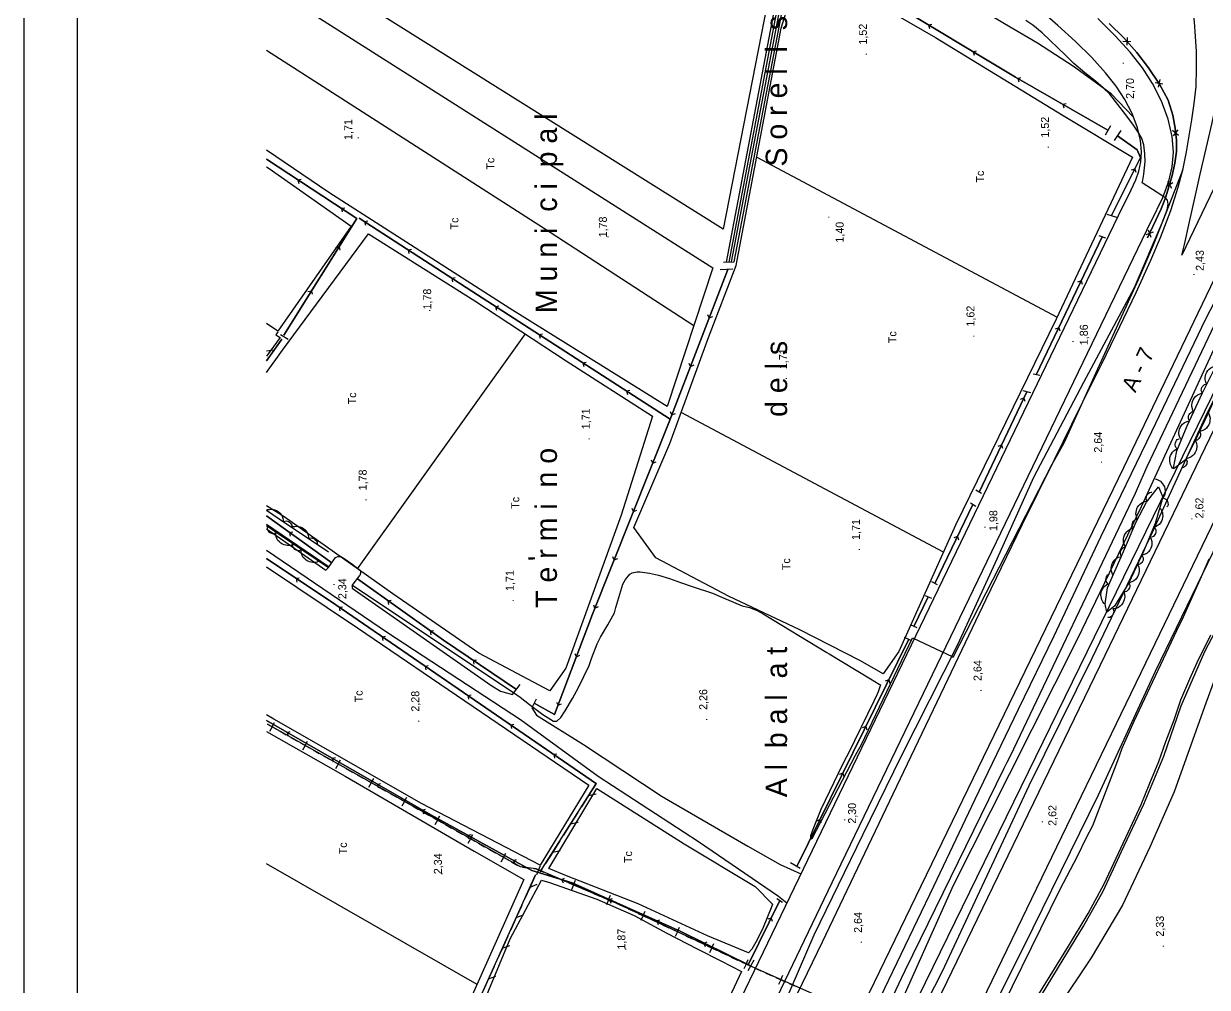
# Model space of a CAD drawing. Extents: x 730854 to 731444, y 4378581 to 4379608.
# Drawn here: x 730854.5 to 731076.4, y 4379048.6 to 4379229.4 of the extents above; entities that cross this region are included whole.
import ezdxf

# ---------------------------------------------------------------- set-up
doc = ezdxf.new("R2010")
doc.units = 0
doc.linetypes.add('DASHED', pattern=[0])
doc.linetypes.add('HIDDEN', pattern=[0])
doc.layers.get('0').update_dxf_attribs({"linetype": 'CONTINUOUS'})
for name, color, linetype in [('1', 7, 'CONTINUOUS'), ('11', 7, 'CONTINUOUS'), ('14', 7, 'CONTINUOUS'), ('2', 7, 'CONTINUOUS'), ('25', 7, 'CONTINUOUS'), ('27', 7, 'CONTINUOUS'), ('29', 7, 'CONTINUOUS'), ('30', 7, 'CONTINUOUS'), ('36', 7, 'CONTINUOUS'), ('44', 7, 'CONTINUOUS'), ('48', 7, 'CONTINUOUS'), ('50', 7, 'CONTINUOUS'), ('51', 7, 'CONTINUOUS'), ('53', 7, 'CONTINUOUS'), ('56', 7, 'CONTINUOUS'), ('8', 7, 'CONTINUOUS'), ('9', 7, 'CONTINUOUS'), ('PATTERN_CLASS', 7, 'CONTINUOUS')]:
    doc.layers.add(name, color=color, linetype=linetype)

msp = doc.modelspace()

# ---------------------------------------------------------------- linework, layer by layer
at = {"layer": '1', "color": 0, "linetype": 'CONTINUOUS'}
for p, q in [((731060.6, 4379226.12), (731062.05, 4379226.02)), ((731061.37, 4379226.78), (731061.3, 4379225.33)), ((731067.49, 4379218.92), (731067.22, 4379217.49)), ((731066.63, 4379218.37), (731068.05, 4379218.08)), ((731069.9, 4379209.4), (731071.02, 4379208.48)), ((731070.91, 4379209.49), (731070.01, 4379208.35)), ((731069.96, 4379199.54), (731068.7, 4379198.8)), ((731068.98, 4379199.83), (731069.69, 4379198.55)), ((731066.25, 4379190.28), (731064.88, 4379189.78)), ((731065.34, 4379190.74), (731065.81, 4379189.36))]:
    msp.add_line(p, q, dxfattribs=at)
for points in [[(730920.01, 4379260.46), (730931.46, 4379281.77), (730995.55, 4379241.44), (730985.67, 4379190.81), (730910.65, 4379237.9), (730923.88, 4379258.11), (730920.01, 4379260.46)], [(731058, 4379229.44), (731060.75, 4379226.73), (731063.2, 4379223.98), (731065.42, 4379221.11), (731067.47, 4379218.05), (731069.06, 4379215.02), (731069.96, 4379212.23), (731070.38, 4379209.76), (731070.62, 4379207.56), (731070.62, 4379205.42), (731070.32, 4379203.19), (731069.82, 4379200.92), (731069.23, 4379198.77), (731068.56, 4379196.71), (731067.76, 4379194.67), (731066.78, 4379192.52), (731065.7, 4379190.29), (731065.18, 4379189.19)]]:
    msp.add_lwpolyline(points, dxfattribs=at)
at = {"layer": '11', "color": 0, "linetype": 'CONTINUOUS'}
for p, q in [((731006.1, 4379068.27), (731065.96, 4379192.46)), ((730966.82, 4378986.66), (731006.11, 4379068.29))]:
    msp.add_line(p, q, dxfattribs=at)
for points in [[(731067.65, 4379189.29), (731069.58, 4379194.32), (731070.98, 4379198.69), (731071.9, 4379202.25), (731072.53, 4379205.33), (731073.02, 4379208.32), (731073.49, 4379211.33), (731073.95, 4379214.42), (731074.3, 4379217.63), (731074.42, 4379220.96), (731074.37, 4379224.14), (731074.21, 4379226.96), (731073.99, 4379229.73), (731073.6, 4379232.96), (731072.37, 4379237.07)], [(731071.66, 4379185.94), (731072.13, 4379187.98), (731073.07, 4379192.23), (731074.06, 4379196.66), (731075.08, 4379201.17), (731076.2, 4379205.96), (731077.3, 4379210.78), (731078.26, 4379215.23), (731079.14, 4379219.38), (731080.08, 4379223.48), (731081.5, 4379228.33), (731083.84, 4379234.83)], [(731000.7, 4379070.88), (731060.56, 4379195.08), (731061.12, 4379196.14), (731062.17, 4379198.23), (731063, 4379200.08), (731063.57, 4379201.71), (731063.95, 4379203.44), (731064.09, 4379205.33), (731063.91, 4379207.46), (731063.33, 4379209.86), (731062.3, 4379212.52), (731060.94, 4379215.19), (731059.33, 4379217.67), (731057.32, 4379220.19), (731054.75, 4379223.02), (731051.72, 4379226.02), (731048.39, 4379229.04), (731044.93, 4379232.02)], [(731065.86, 4379192.28), (731068.08, 4379196.78), (731069.21, 4379199.83), (731069.85, 4379202.52), (731070.08, 4379205.26), (731069.84, 4379208.25), (731069.09, 4379211.48), (731067.81, 4379214.87), (731066.15, 4379218.14), (731064.25, 4379221.1), (731061.95, 4379224.01), (731059.13, 4379227.12), (731055.89, 4379230.33)], [(730934.4, 4378931.06), (730961.41, 4378989.26), (731000.7, 4379070.89)]]:
    msp.add_lwpolyline(points, dxfattribs=at)
at = {"layer": '14', "color": 0, "linetype": 'CONTINUOUS'}
for points in [[(731158.93, 4379366.96), (731117.23, 4379280.61), (731085.81, 4379215.52), (731071.66, 4379185.94)], [(731165.68, 4379363.71), (731123.98, 4379277.35), (731092.5, 4379212.29), (731060.73, 4379146.06), (731028.61, 4379079.71), (731004.18, 4379029.44), (730980.14, 4378980.16), (730956.62, 4378931.48), (730940.35, 4378897.28)], [(731161.49, 4379326.58), (731130.56, 4379262.41), (731106.65, 4379212.84), (731085.35, 4379169.19), (731057.22, 4379110.87), (731022.79, 4379039.71), (730991.97, 4378976.23), (730961.91, 4378912.55)], [(731168.25, 4379323.32), (731137.32, 4379259.15), (731113.4, 4379209.57), (731092.1, 4379165.92), (731063.97, 4379107.61), (731029.54, 4379036.44), (730998.73, 4378973), (730968.69, 4378909.35)], [(730955.02, 4378952.52), (730958.81, 4378961.06), (730962.82, 4378969.9), (730967.25, 4378979.54), (730972.31, 4378990.48), (730977.84, 4379002.31), (730983.67, 4379014.53), (730989.92, 4379027.51), (730996.77, 4379041.69), (731004.25, 4379057.19), (731012.22, 4379073.82), (731020.22, 4379090.58), (731027.8, 4379106.48), (731034.96, 4379121.44), (731041.73, 4379135.41), (731047.74, 4379147.65), (731052.65, 4379157.55), (731056.64, 4379165.61), (731060.01, 4379172.56), (731063.06, 4379178.98), (731065.85, 4379185.04), (731067.65, 4379189.29)]]:
    msp.add_lwpolyline(points, dxfattribs=at)
at = {"layer": '2', "color": 0, "linetype": 'CONTINUOUS'}
for p, q in [((731058.29, 4379210.21), (731057.24, 4379208.5)), ((731059, 4379207.44), (731060.28, 4379209.35)), ((731057.6, 4379193.67), (731059.56, 4379193.03)), ((731057.38, 4379189.16), (731056.16, 4379189.56)), ((730987.45, 4379183.34), (730985.07, 4379183.23)), ((730985.71, 4379184.64), (730987.73, 4379184.71)), ((730904.07, 4379170.17), (730902.65, 4379171.04)), ((731045.02, 4379163.4), (731043.77, 4379163.63)), ((731041.83, 4379160.55), (731043.27, 4379160.19)), ((731034.09, 4379141.25), (731033.03, 4379141.89)), ((731032.01, 4379139.48), (731033.01, 4379138.91)), ((730911.67, 4379127.36), (730912.95, 4379129.26)), ((730916.1, 4379123.98), (730917.54, 4379125.87)), ((731025.83, 4379124.14), (731024.76, 4379124.69)), ((731023.53, 4379122.16), (731024.68, 4379121.64)), ((731022.04, 4379116.06), (731020.75, 4379116.63)), ((731019.59, 4379114.32), (731020.95, 4379113.67)), ((730946.14, 4379103.59), (730947.59, 4379105.44)), ((730950.56, 4379102.71), (730949.77, 4379101.05)), ((731000.11, 4379070.91), (730998.3, 4379072.01)), ((730995.73, 4379065.32), (730996.79, 4379064.58)), ((730991.41, 4379053.75), (730990.26, 4379051.71))]:
    msp.add_line(p, q, dxfattribs=at)
at = {"layer": '25', "color": 0, "linetype": 'HIDDEN'}
msp.add_lwpolyline([(730952.85, 4378908.13), (730964.58, 4378933.85), (730981.43, 4378969.25), (730995.44, 4378997.31), (731017.73, 4379042.92), (731028.85, 4379067.8), (731039.36, 4379088.59), (731052.05, 4379113.94), (731064.09, 4379138.82), (731078.41, 4379169.88), (731093.27, 4379200.04), (731110.92, 4379236.38), (731132.75, 4379280.9), (731141.61, 4379300.67), (731156.14, 4379329.29)], dxfattribs=at)
at = {"layer": '27', "color": 0, "linetype": 'CONTINUOUS'}
for p, q in [((731024.16, 4379229.14), (731024.75, 4379229.29)), ((731024.16, 4379229.14), (731024.33, 4379228.46)), ((731032.52, 4379224.13), (731033.12, 4379224.28)), ((731032.52, 4379224.13), (731032.69, 4379223.45)), ((731040.89, 4379219.13), (731041.48, 4379219.29)), ((731040.89, 4379219.13), (731041.07, 4379218.45)), ((731049.34, 4379214.26), (731049.93, 4379214.42)), ((731049.34, 4379214.26), (731049.52, 4379213.58)), ((731062.83, 4379202.11), (731062.16, 4379201.88)), ((731062.83, 4379202.11), (731063.02, 4379201.52)), ((730905.93, 4379200.1), (730906.54, 4379200.22)), ((730905.93, 4379200.1), (730906.08, 4379199.41)), ((730914.08, 4379194.75), (730914.69, 4379194.87)), ((730914.08, 4379194.75), (730914.23, 4379194.06)), ((730918.41, 4379192.25), (730919.01, 4379192.38)), ((730918.41, 4379192.25), (730918.56, 4379191.56)), ((730913.62, 4379187.51), (730912.94, 4379187.35)), ((730913.62, 4379187.51), (730913.76, 4379186.91)), ((731044.36, 4379163.52), (731056.69, 4379189.39)), ((730926.59, 4379186.95), (730927.2, 4379187.08)), ((730926.59, 4379186.95), (730926.74, 4379186.27)), ((730934.78, 4379181.65), (730935.38, 4379181.78)), ((730934.78, 4379181.65), (730934.93, 4379180.97)), ((731052.75, 4379181.12), (731052.09, 4379180.89)), ((731052.75, 4379181.12), (731052.96, 4379180.54)), ((730908.46, 4379179.23), (730907.78, 4379179.07)), ((730908.46, 4379179.23), (730908.6, 4379178.63)), ((730942.97, 4379176.36), (730943.57, 4379176.49)), ((730942.97, 4379176.36), (730943.12, 4379175.67)), ((730983.04, 4379174.2), (730982.79, 4379174.76)), ((730983.04, 4379174.2), (730983.68, 4379174.49)), ((731048.55, 4379172.32), (731047.89, 4379172.09)), ((731048.55, 4379172.32), (731048.76, 4379171.74)), ((730951.16, 4379171.08), (730951.76, 4379171.21)), ((730951.16, 4379171.08), (730951.31, 4379170.39)), ((730959.35, 4379165.79), (730959.95, 4379165.92)), ((730959.35, 4379165.79), (730959.5, 4379165.1)), ((730979.54, 4379165.1), (730979.29, 4379165.66)), ((730979.54, 4379165.1), (730980.18, 4379165.39)), ((730967.55, 4379160.51), (730968.15, 4379160.63)), ((730967.55, 4379160.51), (730967.7, 4379159.82)), ((731033.64, 4379141.52), (731042.59, 4379160.36)), ((731042.01, 4379159.13), (731041.34, 4379158.9)), ((731042.01, 4379159.13), (731042.21, 4379158.55)), ((730976.04, 4379156), (730975.79, 4379156.56)), ((730976.04, 4379156), (730976.68, 4379156.29)), ((731037.82, 4379150.33), (731037.16, 4379150.09)), ((731037.82, 4379150.33), (731038.03, 4379149.75)), ((730972.44, 4379146.94), (730972.2, 4379147.5)), ((730972.44, 4379146.94), (730973.09, 4379147.22)), ((731025.33, 4379124.4), (731032.48, 4379139.21)), ((730912.28, 4379128.26), (730900, 4379137.05)), ((730968.83, 4379137.88), (730968.59, 4379138.45)), ((730968.83, 4379137.88), (730969.48, 4379138.16)), ((730904.35, 4379133.94), (730904.96, 4379134.04)), ((730904.35, 4379133.94), (730904.47, 4379133.24)), ((731029.57, 4379133.18), (731028.91, 4379132.95)), ((731029.57, 4379133.18), (731029.77, 4379132.6)), ((730965.22, 4379128.82), (730964.98, 4379129.39)), ((730965.22, 4379128.82), (730965.87, 4379129.1)), ((730905.57, 4379125.35), (730906.18, 4379125.47)), ((730905.57, 4379125.35), (730905.71, 4379124.66)), ((730922.8, 4379121.14), (730923.41, 4379121.24)), ((730922.8, 4379121.14), (730922.92, 4379120.45)), ((731021.42, 4379116.34), (731024.1, 4379121.9)), ((730913.67, 4379119.92), (730914.27, 4379120.03)), ((730913.67, 4379119.92), (730913.79, 4379119.23)), ((730961.61, 4379119.77), (730961.37, 4379120.33)), ((730961.61, 4379119.77), (730962.26, 4379120.04)), ((730921.71, 4379114.4), (730922.31, 4379114.52)), ((730921.71, 4379114.4), (730921.84, 4379113.71)), ((730930.74, 4379115.48), (730931.35, 4379115.58)), ((730930.74, 4379115.48), (730930.86, 4379114.78)), ((730999.47, 4379071.3), (731020.45, 4379113.91)), ((730938.78, 4379109.97), (730939.39, 4379110.08)), ((730938.78, 4379109.97), (730938.92, 4379109.27)), ((730958.15, 4379110.65), (730957.9, 4379111.21)), ((730958.15, 4379110.65), (730958.79, 4379110.94)), ((730929.75, 4379108.89), (730930.35, 4379109)), ((730929.75, 4379108.89), (730929.88, 4379108.2)), ((731016.7, 4379106.29), (731016.03, 4379106.06)), ((731016.7, 4379106.29), (731016.9, 4379105.71)), ((730937.79, 4379103.37), (730938.39, 4379103.49)), ((730937.79, 4379103.37), (730937.92, 4379102.68)), ((730954.71, 4379101.53), (730954.46, 4379102.09)), ((730954.71, 4379101.53), (730955.35, 4379101.82)), ((730903.9, 4379096.44), (730904.49, 4379096.6)), ((730903.9, 4379096.44), (730904.08, 4379095.76)), ((730945.83, 4379097.86), (730946.43, 4379097.97)), ((730945.83, 4379097.86), (730945.96, 4379097.17)), ((731012.39, 4379097.54), (731011.72, 4379097.32)), ((731012.39, 4379097.54), (731012.59, 4379096.96)), ((730953.87, 4379092.34), (730954.47, 4379092.46)), ((730953.87, 4379092.34), (730954, 4379091.65)), ((730912.35, 4379091.59), (730912.95, 4379091.75)), ((730912.35, 4379091.59), (730912.54, 4379090.91)), ((731008.08, 4379088.79), (731007.42, 4379088.57)), ((731008.08, 4379088.79), (731008.28, 4379088.21)), ((730920.81, 4379086.73), (730921.4, 4379086.89)), ((730920.81, 4379086.73), (730920.99, 4379086.05)), ((730929.26, 4379081.88), (730929.86, 4379082.04)), ((730929.26, 4379081.88), (730929.45, 4379081.2)), ((731003.78, 4379080.05), (731003.11, 4379079.82)), ((731003.78, 4379080.05), (731003.97, 4379079.47)), ((730937.79, 4379077.15), (730938.38, 4379077.32)), ((730937.79, 4379077.15), (730937.99, 4379076.47)), ((730946.33, 4379072.45), (730946.92, 4379072.62)), ((730946.33, 4379072.45), (730946.53, 4379071.78)), ((730955.34, 4379068.85), (730955.88, 4379069.14)), ((730955.34, 4379068.85), (730955.67, 4379068.23)), ((730964.33, 4379065.1), (730964.9, 4379065.32)), ((730964.33, 4379065.1), (730964.58, 4379064.44)), ((730990.36, 4379052.86), (730996.28, 4379064.94)), ((730973.22, 4379061.1), (730973.79, 4379061.32)), ((730973.22, 4379061.1), (730973.47, 4379060.45)), ((730994.65, 4379061.62), (730993.99, 4379061.39)), ((730994.65, 4379061.62), (730994.85, 4379061.03)), ((730982.04, 4379056.95), (730982.62, 4379057.15)), ((730982.04, 4379056.95), (730982.27, 4379056.29))]:
    msp.add_line(p, q, dxfattribs=at)
for points in [[(731057.79, 4379209.4), (731040.45, 4379219.38), (731016.49, 4379233.73), (730999.81, 4379243.35)], [(731058.48, 4379193.38), (731063.9, 4379204.26), (731063.26, 4379205.73), (731059.59, 4379208.32)], [(730903.3, 4379170.96), (730916.96, 4379192.86), (730900, 4379203.99)], [(730975.74, 4379155.22), (730938.55, 4379179.21), (730917.38, 4379192.92)], [(730986.54, 4379183.3), (730975.66, 4379155.02), (730961.15, 4379118.61), (730954.05, 4379099.78), (730950.18, 4379101.91)], [(730961.91, 4379086.83), (730913.02, 4379120.36), (730900, 4379129.09)], [(730946.87, 4379104.52), (730933.19, 4379113.73), (730917.06, 4379125.24)], [(730990.79, 4379052.65), (730977.68, 4379059.1), (730957.35, 4379068.23), (730949.79, 4379070.55), (730930.86, 4379080.96), (730900, 4379098.68)]]:
    msp.add_lwpolyline(points, dxfattribs=at)
at = {"layer": '29', "color": 0, "linetype": 'CONTINUOUS'}
for p, q in [((730901.45, 4379168.16), (730902.9, 4379170.19)), ((730900, 4379166.13), (730901.45, 4379168.16)), ((730901.45, 4379168.16), (730900.02, 4379167.93)), ((730961.76, 4379086.73), (730960.42, 4379084.62)), ((730960.42, 4379084.62), (730959.08, 4379082.51)), ((730960.42, 4379084.62), (730961.84, 4379084.94)), ((730958.39, 4379081.42), (730957.05, 4379079.31)), ((730957.05, 4379079.31), (730955.71, 4379077.2)), ((730957.05, 4379079.31), (730958.47, 4379079.62)), ((730955.02, 4379076.1), (730953.68, 4379073.99)), ((730953.68, 4379073.99), (730955.1, 4379074.31)), ((730953.68, 4379073.99), (730952.34, 4379071.88)), ((730950.47, 4379069.73), (730949.44, 4379067.45)), ((730951.65, 4379070.79), (730951.33, 4379070.29)), ((730949.44, 4379067.45), (730950.8, 4379067.97)), ((730949.44, 4379067.45), (730948.42, 4379065.17)), ((730947.88, 4379063.99), (730946.86, 4379061.71)), ((730946.86, 4379061.71), (730945.83, 4379059.44)), ((730946.86, 4379061.71), (730948.21, 4379062.23)), ((730945.3, 4379058.26), (730944.27, 4379055.98)), ((730944.27, 4379055.98), (730945.63, 4379056.49)), ((730944.27, 4379055.98), (730943.24, 4379053.7)), ((730942.71, 4379052.52), (730941.68, 4379050.24)), ((730941.68, 4379050.24), (730940.66, 4379047.96)), ((730941.68, 4379050.24), (730943.04, 4379050.76))]:
    msp.add_line(p, q, dxfattribs=at)
at = {"layer": '30', "color": 0, "linetype": 'CONTINUOUS'}
for p, q in [((730996.54, 4379239.03), (730986.19, 4379184.66)), ((730997.04, 4379238.98), (730986.7, 4379184.67)), ((730987.22, 4379184.69), (730997.57, 4379238.94)), ((730987.73, 4379184.71), (730998.07, 4379238.89))]:
    msp.add_line(p, q, dxfattribs=at)
at = {"layer": '44', "color": 0, "linetype": 'CONTINUOUS'}
msp.add_line((730900, 4379135.5), (730911.76, 4379127.5), dxfattribs=at)
for points in [[(731158.56, 4379326.09), (731158.64, 4379326), (731158.39, 4379325.56), (731157.21, 4379323.21), (731154.36, 4379317.31), (731005.65, 4379012.9), (731005.73, 4379012.82), (731005.7, 4379012.31), (731005.43, 4379011.62), (731004.48, 4379009.59), (730963.69, 4378925.61)], [(730916.14, 4379124.04), (730946.95, 4379103.51), (730947.58, 4379103.09), (730949.31, 4379101.69), (730951.84, 4379099.84), (730953.85, 4379098.57), (730954.46, 4379098.53), (730955.2, 4379099.23), (730956.03, 4379100.48), (730957.42, 4379102.79), (730958.5, 4379104.87), (730960.55, 4379109), (730960.98, 4379110.3), (730962.01, 4379113.07), (730962.67, 4379114.3), (730964.05, 4379116.61), (730965.26, 4379118.9), (730965.54, 4379119.89), (730966.86, 4379124.26), (730967.35, 4379125.15), (730968.14, 4379126.16), (730968.6, 4379126.37), (730969.52, 4379126.55), (730970.06, 4379126.54), (730971.85, 4379126.33), (730973.54, 4379125.94), (730975.6, 4379125.33), (730977.63, 4379124.56), (730980.05, 4379123.78), (730983.62, 4379122.55), (730985.53, 4379121.73), (730989.23, 4379120.21), (730990.57, 4379119.88), (730991.99, 4379119.33), (730993.13, 4379118.67), (731005.06, 4379111.42), (731005.5, 4379111.16), (731013.24, 4379106.48), (731014.88, 4379105.5), (731015.12, 4379105.36), (731014.73, 4379104.05), (731014.5, 4379103.6), (731013.93, 4379102.46), (731009, 4379092.29), (731008.76, 4379091.85), (731008.01, 4379090.42), (731003.94, 4379082), (731002.48, 4379078.24), (731002.03, 4379077.05), (731002.02, 4379076.44), (731002.33, 4379076.55), (731010.43, 4379092.21), (731010.75, 4379092.75), (731011.51, 4379094.05), (731021.16, 4379114.17), (731021.25, 4379114.12), (731028.55, 4379110.69), (731028.74, 4379110.58), (731047.36, 4379146.79), (731047.86, 4379147.65), (731049.56, 4379150.79), (731063.54, 4379181.38), (731064.74, 4379184.3), (731066.31, 4379187.92), (731067.66, 4379191.23), (731068.89, 4379194.46), (731069.08, 4379195.55), (731068.98, 4379196.27), (731068.66, 4379196.67), (731068.09, 4379197.02), (731064.18, 4379199.52), (731064.35, 4379200.01), (731064.54, 4379201.17), (731064.78, 4379203.52), (731064.73, 4379204.98), (731064.49, 4379206.67), (731064.12, 4379207.82), (731063.58, 4379208.83), (731062.59, 4379210.32), (731061.13, 4379212.26), (731058.11, 4379216.13), (731056.91, 4379217.37), (731055.47, 4379218.61), (731053.44, 4379220.19), (731051.42, 4379221.92), (731049.87, 4379223.44), (731045.47, 4379227.64), (731043.72, 4379229.11), (731042.4, 4379229.98)], [(730973.5, 4378955.39), (730974.76, 4378958), (730975.5, 4378959.75), (730998.99, 4379007.86), (730999.34, 4379008.59), (731001.04, 4379012.31), (731001.33, 4379012.92), (731014.7, 4379041.35), (731015.04, 4379041.98), (731016.56, 4379045.03), (731019.1, 4379050.34), (731019.76, 4379051.8), (731038.36, 4379089.73), (731038.91, 4379090.85), (731039.49, 4379092.06), (731062.98, 4379141.34), (731063.34, 4379142.19), (731065.12, 4379146.33), (731083.81, 4379185.67), (731084.29, 4379186.53), (731105.67, 4379231.48)], [(730912.95, 4379129.26), (730913.11, 4379129.32), (730913.41, 4379129.42), (730913.97, 4379129.42), (730914.42, 4379129.17), (730916.03, 4379128.09), (730917.65, 4379126.81), (730917.67, 4379126.31), (730917.54, 4379125.87)], [(731076.68, 4379128.94), (731075.53, 4379126.21), (731071.92, 4379118.07), (731070.66, 4379115.52), (731062.63, 4379098.52), (731060.4, 4379093.44), (731059.56, 4379091.09), (731054.9, 4379078.9), (731053.72, 4379076.67), (731052.01, 4379073.19), (731048.73, 4379066.83), (731034.52, 4379038)], [(731043.54, 4379045.2), (731050.38, 4379056.35), (731054.11, 4379062.49), (731057.09, 4379068.06), (731062.02, 4379078.61), (731063.99, 4379082.91), (731065.66, 4379086.91), (731067.34, 4379091.02), (731068.61, 4379094.75), (731070.18, 4379098.79), (731071.45, 4379102.59), (731073.16, 4379106.51), (731074.49, 4379109.55), (731077.08, 4379114.75)]]:
    msp.add_lwpolyline(points, dxfattribs=at)
at = {"layer": '51', "color": 0, "linetype": 'CONTINUOUS'}
for p, q in [((730991.94, 4379204.33), (731048.27, 4379174.31)), ((730917.1, 4379127.1), (730948.56, 4379171.19)), ((731026.94, 4379130.27), (730977.79, 4379156.48)), ((730939.52, 4379049.19), (730900, 4379071.79))]:
    msp.add_line(p, q, dxfattribs=at)
for points in [[(731015.67, 4379107.46), (731011.37, 4379109.85), (731000, 4379115.67), (730986.66, 4379121.98), (730973.01, 4379129.19), (730968.89, 4379134.86), (730975.65, 4379150.65), (730982.92, 4379170.5), (730988.09, 4379184), (730996.53, 4379228.56), (731000.47, 4379241.23), (731025.47, 4379226.76), (731049.42, 4379212.19), (731062.41, 4379204.34), (731048.11, 4379173.96), (731029.22, 4379135.34), (731018.56, 4379111.6), (731015.67, 4379107.46)], [(730900, 4379236.61), (730906.42, 4379232.43), (730906.91, 4379232.33), (730983.7, 4379183.57), (730975.15, 4379157.6), (730945.63, 4379175.94), (730911.72, 4379197.71), (730900, 4379205.67)], [(730900, 4379224.44), (730951.98, 4379191.08), (730980.15, 4379172.77)], [(730900, 4379202.54), (730900.52, 4379202.21), (730915.93, 4379191.42), (730902.15, 4379171.73), (730900, 4379173.12)], [(730900, 4379163.97), (730903, 4379168.16), (730919.14, 4379189.98), (730939.09, 4379177.42), (730956.23, 4379166.15), (730972.39, 4379155.78), (730966.55, 4379137.19), (730956.16, 4379108.51), (730953.16, 4379104.25), (730939.86, 4379111.31), (730923.7, 4379122.42), (730903.37, 4379136.86), (730900, 4379138.94)], [(730902.15, 4379171.6), (730901.77, 4379171.05), (730902.6, 4379170.55), (730900, 4379167)], [(730900, 4379127.52), (730917.11, 4379116.05), (730960.45, 4379086.54), (730951.31, 4379071.52), (730929.08, 4379083.12), (730901.4, 4379098.92), (730900, 4379099.75)], [(730900, 4379096.65), (730914.78, 4379088.27), (730938.98, 4379074.17), (730948.26, 4379068.87), (730935.55, 4379040.26), (730918.02, 4379001.02), (730900, 4378960.63)], [(730994.91, 4379064.21), (730994.67, 4379063.53), (730993.13, 4379059.84), (730992.03, 4379057.56), (730991.03, 4379055.81), (730990.41, 4379055.12), (730982.68, 4379058.32), (730969.72, 4379064.3), (730956.29, 4379069.53), (730952.95, 4379070.91), (730961.96, 4379085.92), (730978.36, 4379075.54), (730991.63, 4379067.52), (730994.91, 4379064.21)], [(730945.7, 4379057.73), (730951.57, 4379068.73), (730953.1, 4379068.28), (730961.98, 4379065.15), (730968.97, 4379062.14), (730975.09, 4379058.81), (730980.79, 4379055.85), (730985.22, 4379053.63), (730989.1, 4379051.63), (730974.69, 4379020.92), (730959.11, 4378988.51), (730940.12, 4378948.81), (730927.71, 4378923.38), (730919.74, 4378908.62), (730900, 4378919.55)], [(730900, 4378956), (730906.99, 4378971.89), (730936.02, 4379034.42), (730945.7, 4379057.73)]]:
    msp.add_lwpolyline(points, dxfattribs=at)
at = {"layer": '53', "color": 0, "linetype": 'CONTINUOUS'}
for points in [[(731076.33, 4379161.76), (731076.2, 4379161.96), (731076.1, 4379162.31), (731076.02, 4379162.73), (731076.03, 4379163.04), (731076.09, 4379163.36), (731076.16, 4379163.67), (731076.3, 4379163.99), (731076.5, 4379164.31), (731076.75, 4379164.6), (731077.06, 4379164.84), (731077.45, 4379165.04), (731077.81, 4379165.14), (731078.05, 4379165.16), (731077.95, 4379165.41), (731077.88, 4379165.7), (731077.9, 4379165.91), (731077.93, 4379166.12), (731078.05, 4379166.35), (731078.19, 4379166.53), (731078.37, 4379166.7), (731078.55, 4379166.82), (731078.75, 4379166.84), (731078.91, 4379166.87)], [(731073.85, 4379156.6), (731073.72, 4379156.8), (731073.61, 4379157.15), (731073.52, 4379157.56), (731073.52, 4379157.87), (731073.57, 4379158.19), (731073.63, 4379158.51), (731073.76, 4379158.83), (731073.95, 4379159.15), (731074.19, 4379159.46), (731074.5, 4379159.7), (731074.88, 4379159.91), (731075.23, 4379160.02), (731075.48, 4379160.05), (731075.36, 4379160.3), (731075.28, 4379160.58), (731075.3, 4379160.8), (731075.33, 4379161.01), (731075.44, 4379161.24), (731075.56, 4379161.42), (731075.74, 4379161.61), (731075.92, 4379161.73), (731076.12, 4379161.76), (731076.28, 4379161.79)], [(731071.43, 4379151.42), (731071.3, 4379151.62), (731071.19, 4379151.97), (731071.1, 4379152.37), (731071.1, 4379152.69), (731071.15, 4379153.01), (731071.21, 4379153.33), (731071.34, 4379153.65), (731071.53, 4379153.97), (731071.77, 4379154.28), (731072.08, 4379154.52), (731072.46, 4379154.73), (731072.81, 4379154.84), (731073.06, 4379154.87), (731072.94, 4379155.12), (731072.86, 4379155.4), (731072.87, 4379155.62), (731072.9, 4379155.82), (731073.01, 4379156.06), (731073.14, 4379156.24), (731073.32, 4379156.42), (731073.5, 4379156.55), (731073.7, 4379156.58), (731073.85, 4379156.6)], [(731076.6, 4379156.37), (731076.73, 4379156.18), (731076.84, 4379155.83), (731076.93, 4379155.42), (731076.92, 4379155.1), (731076.87, 4379154.78), (731076.81, 4379154.47), (731076.68, 4379154.14), (731076.48, 4379153.82), (731076.24, 4379153.52), (731075.93, 4379153.28), (731075.55, 4379153.07), (731075.19, 4379152.97), (731074.95, 4379152.94), (731075.06, 4379152.69), (731075.14, 4379152.41), (731075.12, 4379152.19), (731075.09, 4379151.98), (731074.98, 4379151.75), (731074.85, 4379151.57), (731074.67, 4379151.39), (731074.49, 4379151.26), (731074.29, 4379151.24), (731074.13, 4379151.21)], [(731070.07, 4379145.87), (731069.9, 4379146.03), (731069.7, 4379146.34), (731069.5, 4379146.71), (731069.43, 4379147.02), (731069.4, 4379147.34), (731069.37, 4379147.66), (731069.42, 4379148.01), (731069.52, 4379148.37), (731069.68, 4379148.72), (731069.91, 4379149.04), (731070.23, 4379149.33), (731070.54, 4379149.53), (731070.77, 4379149.62), (731070.6, 4379149.83), (731070.45, 4379150.09), (731070.41, 4379150.3), (731070.39, 4379150.5), (731070.43, 4379150.76), (731070.51, 4379150.97), (731070.64, 4379151.19), (731070.78, 4379151.36), (731070.97, 4379151.43), (731071.11, 4379151.5)], [(731074.14, 4379151.21), (731074.26, 4379151.01), (731074.37, 4379150.66), (731074.45, 4379150.25), (731074.44, 4379149.93), (731074.38, 4379149.61), (731074.31, 4379149.3), (731074.17, 4379148.98), (731073.97, 4379148.66), (731073.72, 4379148.36), (731073.41, 4379148.13), (731073.03, 4379147.93), (731072.67, 4379147.83), (731072.43, 4379147.81), (731072.53, 4379147.55), (731072.61, 4379147.27), (731072.59, 4379147.05), (731072.55, 4379146.85), (731072.44, 4379146.62), (731072.3, 4379146.44), (731072.12, 4379146.26), (731071.94, 4379146.14), (731071.74, 4379146.11), (731071.58, 4379146.09)], [(731066.68, 4379143.98), (731066.91, 4379143.94), (731067.24, 4379143.78), (731067.61, 4379143.57), (731067.84, 4379143.35), (731068.04, 4379143.1), (731068.23, 4379142.84), (731068.38, 4379142.53), (731068.48, 4379142.17), (731068.54, 4379141.78), (731068.51, 4379141.39), (731068.4, 4379140.97), (731068.24, 4379140.64), (731068.1, 4379140.44), (731068.36, 4379140.35), (731068.62, 4379140.22), (731068.77, 4379140.06), (731068.9, 4379139.9), (731069, 4379139.66), (731069.04, 4379139.44), (731069.06, 4379139.19), (731069.03, 4379138.97), (731068.91, 4379138.8), (731068.82, 4379138.67)], [(731063.33, 4379136.45), (731063.21, 4379136.65), (731063.12, 4379137.01), (731063.04, 4379137.42), (731063.07, 4379137.74), (731063.13, 4379138.06), (731063.21, 4379138.37), (731063.35, 4379138.69), (731063.56, 4379138.99), (731063.82, 4379139.29), (731064.13, 4379139.52), (731064.53, 4379139.7), (731064.88, 4379139.8), (731065.13, 4379139.81), (731065.03, 4379140.07), (731064.96, 4379140.35), (731064.99, 4379140.57), (731065.03, 4379140.77), (731065.15, 4379141), (731065.29, 4379141.18), (731065.47, 4379141.35), (731065.66, 4379141.47), (731065.86, 4379141.49), (731066.02, 4379141.51)], [(731067.51, 4379138.6), (731067.67, 4379138.43), (731067.84, 4379138.1), (731068, 4379137.71), (731068.04, 4379137.4), (731068.05, 4379137.08), (731068.04, 4379136.76), (731067.96, 4379136.41), (731067.82, 4379136.07), (731067.64, 4379135.73), (731067.38, 4379135.44), (731067.03, 4379135.17), (731066.7, 4379135), (731066.47, 4379134.93), (731066.62, 4379134.7), (731066.74, 4379134.44), (731066.77, 4379134.23), (731066.77, 4379134.02), (731066.7, 4379133.77), (731066.6, 4379133.57), (731066.46, 4379133.36), (731066.3, 4379133.2), (731066.11, 4379133.14), (731065.96, 4379133.09)], [(730900.01, 4379138.13), (730900.22, 4379138.23), (730900.58, 4379138.29), (730901, 4379138.32), (730901.32, 4379138.27), (730901.62, 4379138.17), (730901.93, 4379138.06), (730902.23, 4379137.89), (730902.51, 4379137.65), (730902.78, 4379137.36), (730902.98, 4379137.03), (730903.12, 4379136.62), (730903.18, 4379136.25), (730903.17, 4379136.01), (730903.44, 4379136.08), (730903.73, 4379136.12), (730903.94, 4379136.07), (730904.14, 4379136.01), (730904.35, 4379135.87), (730904.51, 4379135.71), (730904.67, 4379135.51), (730904.77, 4379135.31), (730904.76, 4379135.11), (730904.77, 4379134.95)], [(731061.07, 4379131.2), (731060.93, 4379131.39), (731060.81, 4379131.74), (731060.69, 4379132.14), (731060.69, 4379132.46), (731060.72, 4379132.78), (731060.77, 4379133.1), (731060.89, 4379133.43), (731061.07, 4379133.75), (731061.3, 4379134.07), (731061.59, 4379134.33), (731061.97, 4379134.55), (731062.31, 4379134.67), (731062.55, 4379134.71), (731062.43, 4379134.96), (731062.34, 4379135.24), (731062.34, 4379135.45), (731062.37, 4379135.66), (731062.47, 4379135.9), (731062.59, 4379136.09), (731062.76, 4379136.28), (731062.93, 4379136.41), (731063.13, 4379136.44), (731063.29, 4379136.48)], [(730904.95, 4379131.69), (730904.73, 4379131.59), (730904.37, 4379131.53), (730903.95, 4379131.5), (730903.64, 4379131.55), (730903.33, 4379131.65), (730903.03, 4379131.76), (730902.73, 4379131.94), (730902.44, 4379132.18), (730902.18, 4379132.46), (730901.98, 4379132.8), (730901.84, 4379133.21), (730901.78, 4379133.58), (730901.79, 4379133.82), (730901.52, 4379133.75), (730901.24, 4379133.71), (730901.03, 4379133.76), (730900.83, 4379133.82), (730900.61, 4379133.97), (730900.45, 4379134.12), (730900.3, 4379134.32), (730900.2, 4379134.52), (730900.2, 4379134.72), (730900.2, 4379134.88)], [(730904.76, 4379134.94), (730904.97, 4379135.04), (730905.34, 4379135.1), (730905.75, 4379135.13), (730906.07, 4379135.08), (730906.37, 4379134.98), (730906.68, 4379134.87), (730906.98, 4379134.69), (730907.26, 4379134.45), (730907.53, 4379134.17), (730907.72, 4379133.83), (730907.87, 4379133.42), (730907.92, 4379133.05), (730907.91, 4379132.81), (730908.18, 4379132.88), (730908.47, 4379132.92), (730908.68, 4379132.87), (730908.88, 4379132.81), (730909.1, 4379132.66), (730909.26, 4379132.51), (730909.41, 4379132.31), (730909.51, 4379132.11), (730909.5, 4379131.91), (730909.5, 4379131.75)], [(731065.65, 4379133.2), (731065.79, 4379133.01), (731065.92, 4379132.67), (731066.03, 4379132.26), (731066.04, 4379131.94), (731066, 4379131.62), (731065.95, 4379131.31), (731065.84, 4379130.98), (731065.65, 4379130.65), (731065.42, 4379130.34), (731065.13, 4379130.08), (731064.76, 4379129.86), (731064.41, 4379129.73), (731064.17, 4379129.69), (731064.29, 4379129.44), (731064.38, 4379129.17), (731064.38, 4379128.95), (731064.36, 4379128.75), (731064.25, 4379128.51), (731064.13, 4379128.32), (731063.97, 4379128.13), (731063.79, 4379128), (731063.59, 4379127.96), (731063.44, 4379127.93)], [(730909.69, 4379128.49), (730909.48, 4379128.39), (730909.12, 4379128.33), (730908.7, 4379128.3), (730908.38, 4379128.36), (730908.08, 4379128.46), (730907.77, 4379128.56), (730907.47, 4379128.74), (730907.19, 4379128.98), (730906.92, 4379129.27), (730906.73, 4379129.61), (730906.58, 4379130.02), (730906.53, 4379130.38), (730906.54, 4379130.63), (730906.27, 4379130.55), (730905.98, 4379130.52), (730905.77, 4379130.56), (730905.57, 4379130.63), (730905.35, 4379130.77), (730905.19, 4379130.93), (730905.04, 4379131.13), (730904.94, 4379131.32), (730904.95, 4379131.53), (730904.95, 4379131.69)], [(731058.76, 4379125.97), (731058.63, 4379126.16), (731058.51, 4379126.51), (731058.41, 4379126.91), (731058.41, 4379127.23), (731058.45, 4379127.55), (731058.5, 4379127.87), (731058.63, 4379128.2), (731058.81, 4379128.52), (731059.05, 4379128.83), (731059.35, 4379129.08), (731059.73, 4379129.29), (731060.08, 4379129.41), (731060.32, 4379129.45), (731060.2, 4379129.7), (731060.12, 4379129.97), (731060.13, 4379130.19), (731060.15, 4379130.4), (731060.26, 4379130.63), (731060.38, 4379130.82), (731060.55, 4379131.01), (731060.73, 4379131.13), (731060.93, 4379131.17), (731061.09, 4379131.2)], [(731063.33, 4379127.98), (731063.46, 4379127.78), (731063.57, 4379127.43), (731063.66, 4379127.02), (731063.65, 4379126.7), (731063.6, 4379126.39), (731063.54, 4379126.07), (731063.41, 4379125.75), (731063.22, 4379125.43), (731062.97, 4379125.12), (731062.67, 4379124.88), (731062.28, 4379124.68), (731061.93, 4379124.56), (731061.69, 4379124.54), (731061.8, 4379124.28), (731061.88, 4379124), (731061.86, 4379123.79), (731061.83, 4379123.58), (731061.72, 4379123.35), (731061.59, 4379123.17), (731061.42, 4379122.98), (731061.24, 4379122.86), (731061.03, 4379122.83), (731060.88, 4379122.81)], [(731057.25, 4379120.51), (731057.06, 4379120.66), (731056.86, 4379120.96), (731056.65, 4379121.32), (731056.56, 4379121.63), (731056.52, 4379121.95), (731056.48, 4379122.27), (731056.51, 4379122.62), (731056.61, 4379122.98), (731056.75, 4379123.34), (731056.97, 4379123.66), (731057.28, 4379123.97), (731057.58, 4379124.18), (731057.81, 4379124.28), (731057.62, 4379124.49), (731057.47, 4379124.73), (731057.42, 4379124.94), (731057.39, 4379125.15), (731057.43, 4379125.4), (731057.5, 4379125.62), (731057.61, 4379125.84), (731057.75, 4379126.01), (731057.93, 4379126.1), (731058.07, 4379126.17)], [(731060.71, 4379122.9), (731060.82, 4379122.69), (731060.89, 4379122.33), (731060.94, 4379121.91), (731060.91, 4379121.6), (731060.82, 4379121.29), (731060.73, 4379120.98), (731060.57, 4379120.67), (731060.34, 4379120.37), (731060.07, 4379120.1), (731059.74, 4379119.88), (731059.34, 4379119.72), (731058.98, 4379119.65), (731058.73, 4379119.64), (731058.82, 4379119.38), (731058.86, 4379119.09), (731058.83, 4379118.88), (731058.78, 4379118.68), (731058.64, 4379118.46), (731058.5, 4379118.29), (731058.3, 4379118.12), (731058.11, 4379118.02), (731057.91, 4379118.01), (731057.75, 4379118)]]:
    msp.add_lwpolyline(points, dxfattribs=at)
at = {"layer": '56', "color": 0, "linetype": 'CONTINUOUS'}
for p, q in [((730900.22, 4379097.99), (730901.92, 4379097.03)), ((730901.07, 4379097.51), (730900.57, 4379096.64)), ((730901.07, 4379097.51), (730901.53, 4379098.33)), ((730902.57, 4379096.66), (730903.72, 4379096.01)), ((730904.6, 4379095.52), (730905.74, 4379094.87)), ((730906.42, 4379094.49), (730908.12, 4379093.53)), ((730907.27, 4379094.01), (730907.73, 4379094.83)), ((730907.27, 4379094.01), (730906.77, 4379093.13)), ((730908.77, 4379093.16), (730909.92, 4379092.51)), ((730910.8, 4379092.02), (730911.94, 4379091.37)), ((730912.62, 4379090.99), (730914.32, 4379090.03)), ((730913.47, 4379090.51), (730912.97, 4379089.63)), ((730913.47, 4379090.51), (730913.93, 4379091.33)), ((730914.97, 4379089.66), (730916.12, 4379089.01)), ((730917, 4379088.52), (730918.14, 4379087.87)), ((730918.82, 4379087.49), (730920.52, 4379086.53)), ((730919.67, 4379087.01), (730920.13, 4379087.83)), ((730919.67, 4379087.01), (730919.17, 4379086.13)), ((730921.17, 4379086.16), (730922.32, 4379085.51)), ((730923.19, 4379085.02), (730924.34, 4379084.37)), ((730925.02, 4379083.99), (730926.72, 4379083.03)), ((730925.87, 4379083.51), (730925.37, 4379082.63)), ((730925.87, 4379083.51), (730926.33, 4379084.33)), ((730927.37, 4379082.66), (730928.52, 4379082.01)), ((730929.39, 4379081.52), (730930.54, 4379080.87)), ((730932.07, 4379080.01), (730932.53, 4379080.83)), ((730931.22, 4379080.49), (730932.92, 4379079.53)), ((730932.07, 4379080.01), (730931.57, 4379079.13)), ((730933.57, 4379079.16), (730934.72, 4379078.51)), ((730935.59, 4379078.02), (730936.74, 4379077.37)), ((730937.42, 4379076.99), (730939.11, 4379076.03)), ((730938.27, 4379076.51), (730937.77, 4379075.63)), ((730938.27, 4379076.51), (730938.73, 4379077.33)), ((730939.77, 4379075.66), (730940.92, 4379075.01)), ((730941.79, 4379074.52), (730942.94, 4379073.87)), ((730943.62, 4379073.49), (730945.31, 4379072.53)), ((730944.47, 4379073.01), (730943.97, 4379072.13)), ((730944.47, 4379073.01), (730944.93, 4379073.83)), ((730945.97, 4379072.16), (730947.12, 4379071.51)), ((730948.04, 4379071.17), (730949.35, 4379071)), ((730951.05, 4379070.64), (730950.65, 4379069.72)), ((730951.05, 4379070.64), (730951.42, 4379071.51)), ((730952.64, 4379069.97), (730953.85, 4379069.45)), ((730954.77, 4379069.05), (730955.99, 4379068.53)), ((730956.7, 4379068.23), (730958.49, 4379067.46)), ((730957.6, 4379067.85), (730957.2, 4379066.92)), ((730957.6, 4379067.85), (730957.97, 4379068.72)), ((730959.18, 4379067.17), (730960.39, 4379066.65)), ((730961.32, 4379066.25), (730962.53, 4379065.74)), ((730963.25, 4379065.43), (730965.04, 4379064.66)), ((730964.14, 4379065.05), (730964.51, 4379065.92)), ((730964.14, 4379065.05), (730963.75, 4379064.12)), ((730967.84, 4379063.39), (730969.03, 4379062.83)), ((730969.73, 4379062.5), (730971.5, 4379061.67)), ((730970.62, 4379062.08), (730970.19, 4379061.17)), ((730970.62, 4379062.08), (730971.02, 4379062.94)), ((730972.18, 4379061.35), (730973.37, 4379060.79)), ((730974.28, 4379060.36), (730975.47, 4379059.8)), ((730976.18, 4379059.47), (730977.94, 4379058.64)), ((730977.06, 4379059.05), (730976.63, 4379058.14)), ((730977.06, 4379059.05), (730977.46, 4379059.91)), ((730978.62, 4379058.32), (730979.81, 4379057.76)), ((730980.72, 4379057.33), (730981.92, 4379056.77)), ((730982.62, 4379056.44), (730984.38, 4379055.61)), ((730983.5, 4379056.02), (730983.9, 4379056.88)), ((730983.5, 4379056.02), (730983.07, 4379055.12)), ((730985.06, 4379055.29), (730986.25, 4379054.73)), ((730987.17, 4379054.3), (730988.36, 4379053.74)), ((730989.06, 4379053.41), (730990.83, 4379052.58)), ((730989.94, 4379052.99), (730989.52, 4379052.09)), ((730989.94, 4379052.99), (730990.35, 4379053.85)), ((730993.63, 4379051.31), (730994.83, 4379050.78)), ((730995.54, 4379050.46), (730997.32, 4379049.67)), ((730996.43, 4379050.07), (730996.03, 4379049.15)), ((730996.43, 4379050.07), (730996.82, 4379050.93)), ((730998.01, 4379049.37), (730999.22, 4379048.84))]:
    msp.add_line(p, q, dxfattribs=at)
for points in [[(730950.12, 4379070.91), (730950.57, 4379070.85), (730951.95, 4379070.26)], [(730965.73, 4379064.37), (730966.01, 4379064.25), (730966.93, 4379063.82)], [(730991.5, 4379052.26), (730991.74, 4379052.15), (730992.71, 4379051.72)]]:
    msp.add_lwpolyline(points, dxfattribs=at)
at = {"layer": '8', "color": 0, "linetype": 'CONTINUOUS'}
for points in [[(731062.54, 4379211.91), (731058.36, 4379216.25), (731051.36, 4379221.36), (731044.56, 4379225.75), (731038.38, 4379229.37), (731031.58, 4379233.44), (731025.83, 4379237.15), (731021.74, 4379240.96), (731014.78, 4379243.06), (731001.25, 4379242.51)], [(731146.53, 4379235.17), (731139.5, 4379225.37), (731131.36, 4379212.03), (731125.83, 4379202.64), (731120.4, 4379192.09), (731116.08, 4379182.96), (731110.13, 4379171.27), (731105.18, 4379162.44), (731100.26, 4379152.26), (731095.01, 4379141.98), (731088.55, 4379129.04), (731083.44, 4379119.16), (731079.29, 4379110.41), (731076.17, 4379101.92), (731072.46, 4379091.62), (731070.23, 4379085.33), (731065.63, 4379074.94), (731060.5, 4379064.04), (731054.65, 4379054.16), (731048.34, 4379044.75), (731040.33, 4379031.23), (731033.84, 4379017.64), (731020.03, 4378985), (731003.31, 4378950.75)], [(730997.6, 4379064.45), (730996.02, 4379065.69), (730981.01, 4379075.92), (730962.23, 4379088.21), (730947.64, 4379098.82), (730922.71, 4379115.11), (730900, 4379130.57)]]:
    msp.add_lwpolyline(points, dxfattribs=at)
at = {"layer": '8', "color": 0, "linetype": 'DASHED'}
for points in [[(730995.04, 4378942.8), (731013.84, 4378981.67), (731030.1, 4379017.82), (731036.6, 4379031.13), (731041.78, 4379041.27), (731048.5, 4379052.42), (731053.18, 4379060.11), (731056.89, 4379066.67), (731060.35, 4379074.13), (731064.5, 4379082.96), (731068.27, 4379091.98), (731071.52, 4379101.44), (731075.98, 4379111.6), (731081.91, 4379122.96), (731086.49, 4379133.82), (731095.26, 4379152.15), (731103.2, 4379167.17), (731110.91, 4379182.44), (731118.35, 4379197.09), (731127.7, 4379213.42), (731134.85, 4379225.67), (731140.71, 4379235.92)], [(730900, 4379134.66), (730900.76, 4379134.16), (730911.14, 4379126.88), (730911.67, 4379127.36)], [(730916.1, 4379123.98), (730916.06, 4379123.48), (730942.09, 4379105.28), (730943.93, 4379104.17), (730946.14, 4379103.59)], [(730949.76, 4379101.03), (730950.63, 4379099.71), (730959.49, 4379094.19), (730974.24, 4379084.44), (730990.25, 4379075.13), (730996.33, 4379071.69), (731000.23, 4379069.9)]]:
    msp.add_lwpolyline(points, dxfattribs=at)
at = {"layer": '9', "color": 0, "linetype": 'HIDDEN'}
for points in [[(730970.87, 4378955), (730979.7, 4378972.94), (730988.45, 4378991.05), (730997.4, 4379010.21), (731006.5, 4379028.28), (731015.94, 4379048.46), (731025.15, 4379067.59), (731032.89, 4379083.94), (731041, 4379100.83), (731047.7, 4379114.56), (731056.48, 4379133.16), (731066.01, 4379152.92), (731076.12, 4379174.03), (731086.69, 4379194.38), (731097.27, 4379215.67), (731105.76, 4379234.62), (731114.97, 4379254.33), (731125.14, 4379274.67), (731137.51, 4379301.21), (731145.65, 4379317.46), (731155.3, 4379338.09), (731165.92, 4379359.84)], [(731159.3, 4379326.61), (731149.88, 4379307.53), (731137.83, 4379282.67), (731126.16, 4379258.63), (731115.43, 4379236.66), (731102.61, 4379210.66), (731090.54, 4379184.86), (731075.99, 4379155.6), (731065.69, 4379133.15), (731054.78, 4379110.29), (731042.97, 4379086.46), (731026.72, 4379051.6), (731016.66, 4379031.94), (731000.8, 4378999.11), (730985.4, 4378967.01), (730971.29, 4378937.61), (730959.37, 4378911.75)], [(730972.31, 4378910.48), (730984.74, 4378937.48), (730996.5, 4378962.29), (731008.83, 4378988.75), (731022.35, 4379016.27), (731031.14, 4379034.42), (731043.76, 4379059.78), (731056.04, 4379084.76), (731066.72, 4379107.96), (731078.5, 4379132.35), (731090.15, 4379155.89), (731103.15, 4379182.96), (731112.69, 4379202.13), (731120.68, 4379219.71), (731131.54, 4379240.98), (731144.01, 4379266.48), (731152.53, 4379284.59), (731162.71, 4379306.28), (731169.95, 4379320.19)], [(731071.71, 4379201.89), (731071.76, 4379201.82), (731068.05, 4379192.42), (731062.7, 4379179.85), (731053.21, 4379162.09), (731043.84, 4379144.26), (731036.93, 4379128.96), (731029.58, 4379112.89), (731018.99, 4379091.98), (731011.78, 4379077.17), (731002.67, 4379058.42), (730994.61, 4379039.73), (730989.78, 4379031.53), (730981.22, 4379012.67), (730970.81, 4378990.81), (730957.25, 4378961.1), (730941.1, 4378925.94), (730930.97, 4378904.16)]]:
    msp.add_lwpolyline(points, dxfattribs=at)
at = {"layer": 'PATTERN_CLASS', "color": 0, "linetype": 'CONTINUOUS'}
for p, q in [((731056.69, 4379189.39), (731044.36, 4379163.52)), ((731042.59, 4379160.36), (731033.64, 4379141.52)), ((731032.48, 4379139.21), (731025.33, 4379124.4)), ((730900, 4379137.05), (730912.28, 4379128.26)), ((731024.1, 4379121.9), (731021.42, 4379116.34)), ((731020.45, 4379113.91), (730999.47, 4379071.3)), ((730996.28, 4379064.94), (730990.36, 4379052.86))]:
    msp.add_line(p, q, dxfattribs=at)
at = {"layer": 'PATTERN_CLASS', "color": 0, "linetype": 'DASHED'}
for p, q in [((730902.9, 4379170.19), (730900, 4379166.13)), ((730951.33, 4379070.29), (730961.76, 4379086.73))]:
    msp.add_line(p, q, dxfattribs=at)
at = {"layer": 'PATTERN_CLASS', "color": 0, "linetype": 'CONTINUOUS'}
for points in [[(730999.81, 4379243.35), (731016.49, 4379233.73), (731040.45, 4379219.38), (731057.79, 4379209.4)], [(731065.18, 4379189.19), (731065.7, 4379190.29), (731066.78, 4379192.52), (731067.76, 4379194.67), (731068.56, 4379196.71), (731069.23, 4379198.77), (731069.82, 4379200.92), (731070.32, 4379203.19), (731070.62, 4379205.42), (731070.62, 4379207.56), (731070.38, 4379209.76), (731069.96, 4379212.23), (731069.06, 4379215.02), (731067.47, 4379218.05), (731065.42, 4379221.11), (731063.2, 4379223.98), (731060.75, 4379226.73), (731058, 4379229.44)], [(731059.59, 4379208.32), (731063.26, 4379205.73), (731063.9, 4379204.26), (731058.48, 4379193.38)], [(730900, 4379203.99), (730916.96, 4379192.86), (730903.3, 4379170.96)], [(730917.38, 4379192.92), (730938.55, 4379179.21), (730975.74, 4379155.22)], [(731070.23, 4379145.94), (731070.1, 4379146.03), (731070.7, 4379149.28), (731072.61, 4379153.94), (731075.52, 4379160.17), (731078.1, 4379165.27), (731080.58, 4379170.94), (731083.64, 4379177.9), (731087.06, 4379184.06), (731089.52, 4379187.39), (731089.93, 4379184.96), (731087.86, 4379180.26), (731085.22, 4379174.37), (731082.88, 4379169.31), (731080.39, 4379164.31), (731077.65, 4379158.64), (731075.95, 4379155.01), (731073.96, 4379150.85), (731072.32, 4379147.57), (731070.23, 4379145.94)], [(730950.18, 4379101.91), (730954.05, 4379099.78), (730961.15, 4379118.61), (730975.66, 4379155.02), (730986.54, 4379183.3)], [(731057.26, 4379120.51), (731057.25, 4379120.54), (731057.69, 4379123.55), (731060.72, 4379130.37), (731063.06, 4379135.94), (731065.01, 4379139.61), (731067.26, 4379142.54), (731068.06, 4379140.56), (731066.67, 4379135.62), (731064.48, 4379130.41), (731061.69, 4379124.52), (731059.03, 4379120.12), (731057.56, 4379118.98), (731057.26, 4379120.51)], [(730900.01, 4379138.13), (730902.42, 4379136.52), (730911.67, 4379130.29)], [(730911.66, 4379127.34), (730902.41, 4379133.57), (730900, 4379135.18)], [(730900, 4379129.09), (730913.02, 4379120.36), (730961.91, 4379086.83)], [(730917.06, 4379125.24), (730933.19, 4379113.73), (730946.87, 4379104.52)], [(730900, 4379098.68), (730930.86, 4379080.96), (730949.79, 4379070.55), (730957.35, 4379068.23), (730977.68, 4379059.1), (730990.79, 4379052.65)], [(731071.87, 4379012.55), (731041.36, 4379030.15), (730991.74, 4379052.15), (730966.01, 4379064.25), (730950.57, 4379070.85), (730947.63, 4379071.22), (730900.22, 4379097.99)]]:
    msp.add_lwpolyline(points, dxfattribs=at)
at = {"layer": 'PATTERN_CLASS', "color": 0, "linetype": 'DASHED'}
msp.add_lwpolyline([(730900, 4378958.73), (730902.59, 4378964.34), (730931.22, 4379027.03), (730950.47, 4379069.73)], dxfattribs=at)

# ---------------------------------------------------------------- texts
at = {"layer": '36', "color": 0, "linetype": 'CONTINUOUS'}
for p in [(730942.74, 4379202.01), (731034.55, 4379199.58), (730936.01, 4379190.78), (731018.11, 4379169.46), (730916.83, 4379157.98), (730947.42, 4379138.39), (730998.21, 4379126.89), (730918.05, 4379102.09), (730915.1, 4379073.59), (730968.57, 4379071.96)]:
    msp.add_text('Tc', height=1.5, rotation=90, dxfattribs=at).set_placement(p)
at = {"layer": '48', "color": 0, "linetype": 'CONTINUOUS'}
for s, p in [(' 1,52', (731012.59, 4379224.91)), ('.', (731012.59, 4379223.41)), ('.', (731060.78, 4379221.67)), (' 2,70', (731062.67, 4379214.72)), (' 1,52', (731046.73, 4379207.46)), (' 1,71', (730916.09, 4379207.02)), ('.', (730917.34, 4379207.71)), ('.', (731046.73, 4379205.96)), (' 1,78', (730963.84, 4379188.74)), ('.', (731005.58, 4379192.83)), (' 1,40', (731008.24, 4379187.76)), ('.', (730964.15, 4379189.11)), (' 2,43', (731075.76, 4379182.46)), ('.', (731074.04, 4379182.05)), (' 1,78', (730930.9, 4379175.22)), (' 1,62', (731032.76, 4379172.02)), ('.', (730930.75, 4379175.29)), (' 1,86', (731054.01, 4379168.52)), ('.', (731032.76, 4379170.52)), ('.', (731051.34, 4379169.52)), (' 1,71', (730997.62, 4379164.03)), ('.', (730997.62, 4379162.53)), (' 1,71', (730960.64, 4379152.76)), (' 2,64', (731056.69, 4379148.37)), ('.', (730960.64, 4379151.26)), (' 1,78', (730918.81, 4379141.3)), ('.', (731056.69, 4379146.87)), ('.', (730918.81, 4379139.8)), (' 2,62', (731075.68, 4379136.03)), (' 1,71', (731011.29, 4379132)), (' 1,98', (731037.05, 4379133.67)), ('.', (731073.64, 4379136.25)), ('.', (731034.85, 4379134.67)), ('.', (731011.29, 4379130.5)), (' 2,34', (730914.98, 4379120.9)), (' 1,71', (730946.39, 4379122.42)), ('.', (730912.78, 4379123.94)), ('.', (730946.39, 4379120.92)), (' 2,64', (731034.09, 4379105.54)), (' 2,28', (730928.66, 4379099.79)), (' 2,26', (730982.66, 4379100.12)), ('.', (731034.09, 4379104.04)), ('.', (730928.66, 4379098.29)), ('.', (730982.66, 4379098.62)), (' 2,30', (731010.57, 4379078.77)), (' 2,62', (731048.12, 4379078.37)), ('.', (731008.53, 4379079.77)), ('.', (731045.61, 4379079.38)), (' 2,34', (730932.91, 4379069.3)), ('.', (730933.07, 4379069.67)), (' 2,64', (731011.67, 4379058.3)), (' 2,33', (731068.28, 4379057.59)), (' 1,87', (730967.31, 4379055.16)), ('.', (731011.67, 4379056.8)), ('.', (731068.28, 4379056.09)), ('.', (730967.47, 4379055.54))]:
    msp.add_text(s, height=1.5, rotation=90, dxfattribs=at).set_placement(p)
at = {"layer": '50', "color": 0, "linetype": 'CONTINUOUS'}
for s, height, rotation, p in [('T e r m i  n o                 M u n i  c i  p a l                            d e', 4, 90, (730954.48, 4379119.8)), ('A l  b a l  a t                             d e l s                      S o r e l  l  s', 4, 90, (730997.63, 4379084.28)), ('A - 7', 3, 64.3733, (731062.93, 4379160.05)), ("'", 4, 90, (730953.09, 4379128.57))]:
    msp.add_text(s, height=height, rotation=rotation, dxfattribs=at).set_placement(p)

# ---------------------------------------------------------------- meshes
at = {"color": 0, "linetype": 'CONTINUOUS'}
mesh = msp.add_polyface(dxfattribs=at)
corners = [(730854.5, 4378581), (730854.5, 4378581), (730854.5, 4378771.96), (731162.5, 4378581), (730854.5, 4378946.49), (731444, 4378581), (730854.5, 4379607.5), (731444, 4379242.01), (731444, 4379607.5)]
mesh.append_faces([[corners[k] for k in face] for face in [(0, 1, 3, 2), (2, 3, 5, 4), (4, 5, 7, 6), (6, 7, 8, 8)]], dxfattribs={"vtx0": -1, "vtx2": -1, "color": 0})
mesh = msp.add_polyface(dxfattribs=at)
corners = [(730864.5, 4378591), (730864.5, 4378591), (730864.5, 4378775.76), (731162.5, 4378591), (730864.5, 4378944.09), (731434, 4378591), (730864.5, 4379411), (731434, 4379057.91), (731162.5, 4379411), (731434, 4379242.67), (731434, 4379411)]
mesh.append_faces([[corners[k] for k in face] for face in [(0, 1, 3, 2), (2, 3, 5, 4), (4, 5, 7, 6), (6, 7, 9, 8), (8, 9, 10, 10)]], dxfattribs={"vtx0": -1, "vtx2": -1, "color": 0})

doc.saveas('drawing.dxf')
